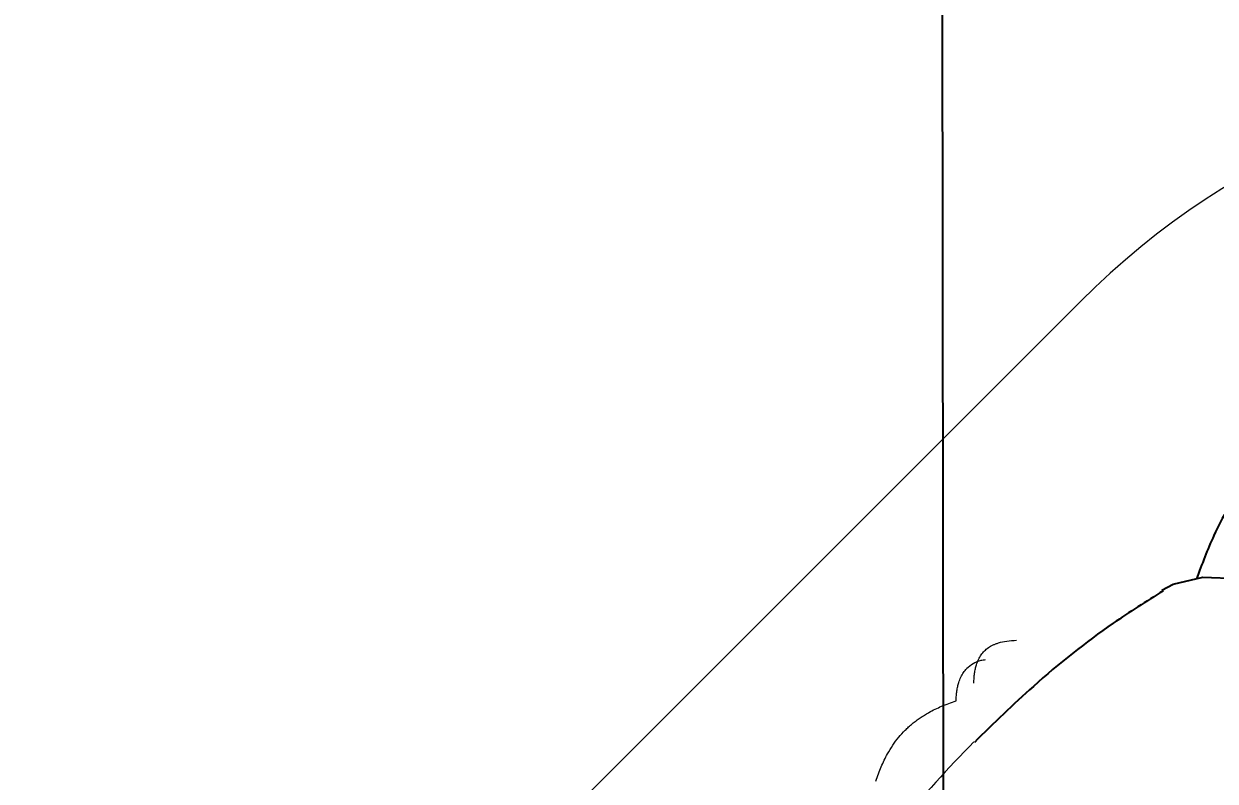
# Model space of a CAD drawing. Header units: millimetres. Extents: x -635 to 515, y -448 to 489.
# Drawn here: x 103.59 to 145.48, y -320.11 to -293.48 of the extents above; entities that cross this region are included whole.
import ezdxf

# ---------------------------------------------------------------- set-up
doc = ezdxf.new("R2010")
doc.units = ezdxf.units.MM
doc.header["$PDSIZE"] = -1
doc.dimstyles.new('ISO-25', dxfattribs={"dimtxt": 2.5, "dimasz": 2.5, "dimexe": 1.25, "dimexo": 0.625, "dimtad": 1, "dimtxsty": 'Standard', "dimcen": 2.5, "dimadec": 0, "dimazin": 0, "dimtfac": 1, "dimtmove": 0, "dimatfit": 3, "dimfxl": 0, "dimarcsym": 0})

# ---------------------------------------------------------------- blocks, each defined once
blk = doc.blocks.new('*D3')
at = {"color": 0, "lineweight": -2, "transparency": 16777216}
for p, q in [((134.641, -72.352), (73.182, -72.424)), ((74.186, -75.725), (74.34, -206.663)), ((74.503, -344.732), (74.349, -213.794)), ((134.966, -347.963), (73.507, -348.035))]:
    blk.add_line(p, q, dxfattribs=at)
at = {"color": 0, "transparency": 16777216}
for points in [[(74.736, -75.725), (73.635, -75.726), (74.182, -72.423)], [(75.054, -344.732), (73.953, -344.733), (74.507, -348.034)]]:
    blk.add_solid(points, dxfattribs=at)
at = {"layer": 'Defpoints', "color": 0, "transparency": 16777216}
for p in [(74.182, -72.423), (135.641, -72.351), (135.966, -347.962)]:
    blk.add_point(p, dxfattribs=at)
at = {"color": 0, "transparency": 16777216, "insert": (74.344, -210.229), "char_height": 3.5, "attachment_point": 5}
blk.add_mtext('275,61', dxfattribs=at)
blk = doc.blocks.new('*D4')
at = {"color": 0, "lineweight": -2, "transparency": 16777216}
for p, q in [((-200.654, -72.75), (-224.205, -100.64)), ((-221.037, -102.007), (-34.947, -259.146)), ((159.588, -423.416), (-26.502, -266.277)), ((185.016, -398.421), (161.465, -426.311))]:
    blk.add_line(p, q, dxfattribs=at)
at = {"color": 0, "transparency": 16777216}
for points in [[(-220.682, -101.586), (-221.392, -102.427), (-223.56, -99.876)], [(159.943, -422.996), (159.233, -423.837), (162.11, -425.547)]]:
    blk.add_solid(points, dxfattribs=at)
at = {"layer": 'Defpoints', "color": 0, "transparency": 16777216}
for p in [(-200.009, -71.986), (-223.56, -99.876), (185.661, -397.657)]:
    blk.add_point(p, dxfattribs=at)
at = {"color": 0, "transparency": 16777216, "insert": (-30.725, -262.712), "char_height": 3.5, "attachment_point": 5}
blk.add_mtext('504,78', dxfattribs=at)

msp = doc.modelspace()

# ---------------------------------------------------------------- linework, layer by layer
msp.add_line((135.966, -347.962), (135.641, -72.351))
at = {"color": 144, "linetype": 'Continuous', "lineweight": 18}
msp.add_line((140.745, -303.243), (91.248, -352.741), dxfattribs=at)
at = {"color": 7, "linetype": 'Continuous', "lineweight": 25, "flags": 128}
msp.add_lwpolyline([(143.615, -313.391), (144.009, -313.182), (145.052, -312.931), (146.28, -312.981), (147.642, -313.332), (149.077, -313.967), (150.522, -314.859), (151.915, -315.969), (153.194, -317.248), (154.304, -318.641), (155.196, -320.086), (155.831, -321.521), (156.182, -322.883), (156.232, -324.111), (155.981, -325.154), (155.773, -325.547)], dxfattribs=at)
at = {"color": 144, "linetype": 'Continuous', "lineweight": 18}
for centre, radius, start, end in [((160.544, -323.042), 28, 315, 135), ((163.089, -344.68), 36.799, 135.1426, 147.3087)]:
    msp.add_arc(centre, radius, start, end, dxfattribs=at)
at = {"color": 7, "linetype": 'Continuous', "lineweight": 25}
for points, knots in [([(148.365, -307.363), (148.189, -307.545), (147.505, -308.25), (146.469, -309.592), (145.45, -311.308), (145.02, -312.48), (144.831, -312.995)], [0, 0, 0, 0, 0.112788, 0.436455, 0.752346, 1, 1, 1, 1]), ([(143.654, -313.414), (143.064, -313.786), (141.472, -314.792), (139.235, -316.574), (137.699, -318.079), (137.017, -318.746)], [0, 0, 0, 0, 0.246516, 0.665676, 1, 1, 1, 1])]:
    msp.add_open_spline(points, degree=3, knots=knots, dxfattribs=at)
at = {"color": 144, "linetype": 'Continuous', "lineweight": 18}
for points, knots in [([(137.371, -315.528), (137.393, -315.508), (137.437, -315.466), (137.51, -315.412), (137.589, -315.362), (137.675, -315.318), (137.766, -315.279), (137.922, -315.226), (138.161, -315.175), (138.385, -315.162), (138.502, -315.155)], [0, 0, 0, 0, 0.080754, 0.162299, 0.244824, 0.328512, 0.413539, 0.500072, 0.739045, 1, 1, 1, 1]), ([(137.402, -315.846), (137.348, -315.852), (137.077, -315.882), (136.895, -316.031), (136.749, -316.151)], [0, 0, 0, 0, 0.198529, 1, 1, 1, 1]), ([(136.998, -316.659), (137.001, -316.599), (137.006, -316.481), (137.025, -316.316), (137.052, -316.163), (137.094, -315.999), (137.157, -315.831), (137.25, -315.664), (137.331, -315.573), (137.371, -315.528)], [0, 0, 0, 0, 0.133217, 0.260764, 0.382893, 0.499887, 0.671365, 0.83759, 1, 1, 1, 1]), ([(136.376, -317.281), (136.379, -317.221), (136.384, -317.103), (136.403, -316.937), (136.43, -316.783), (136.472, -316.619), (136.536, -316.452), (136.628, -316.286), (136.709, -316.195), (136.749, -316.151)], [0, 0, 0, 0, 0.133761, 0.261812, 0.384404, 0.501827, 0.672605, 0.838188, 1, 1, 1, 1]), ([(134.584, -318.316), (134.624, -318.277), (134.705, -318.198), (134.835, -318.087), (134.97, -317.98), (135.113, -317.879), (135.262, -317.783), (135.509, -317.639), (135.877, -317.459), (136.205, -317.342), (136.376, -317.281)], [0, 0, 0, 0, 0.080754, 0.162299, 0.244824, 0.328512, 0.413539, 0.500072, 0.739045, 1, 1, 1, 1]), ([(133.55, -320.108), (133.58, -320.02), (133.639, -319.849), (133.739, -319.602), (133.845, -319.369), (133.977, -319.116), (134.143, -318.846), (134.349, -318.564), (134.506, -318.398), (134.584, -318.316)], [0, 0, 0, 0, 0.133217, 0.260764, 0.382893, 0.499887, 0.671365, 0.83759, 1, 1, 1, 1])]:
    msp.add_open_spline(points, degree=3, knots=knots, dxfattribs=at)

# ---------------------------------------------------------------- dimensions: what is measured, and where the dimension line sits
for p1, p2, distance, picture, middle in [((185.661, -397.657), (-200.009, -71.986), 36.503, '*D4', (-30.725, -262.712)), ((135.966, -347.962), (135.641, -72.351), 61.459, '*D3', (74.344, -210.229))]:
    dim = msp.add_aligned_dim(p1=p1, p2=p2, distance=distance, dimstyle='ISO-25', override={"dimtxt": 3.5, "dimasz": 3.302, "dimexe": 1, "dimexo": 1, "dimgap": 1.524, "dimtih": 1, "dimtoh": 1, "dimzin": 1, "dimadec": 2, "dimtzin": 1})
    dim.commit()
    dim.dimension.update_dxf_attribs({"geometry": picture, "text_midpoint": middle})

doc.saveas('drawing.dxf')
